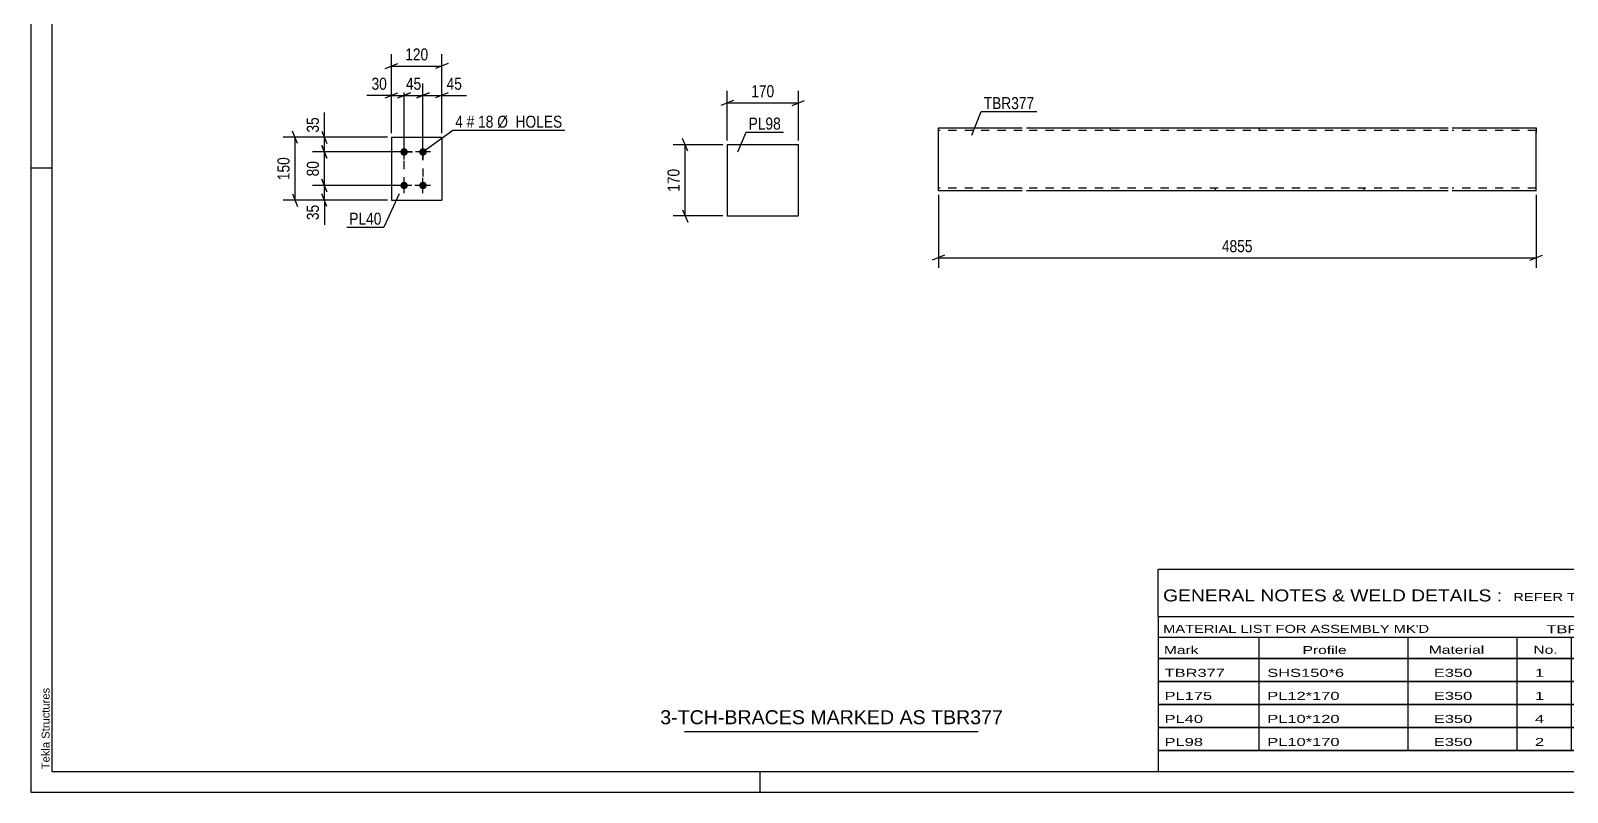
# Model space of a CAD drawing. Header units: millimetres. Extents: x 0 to 594, y 0 to 420.
# Drawn here: x 0 to 366.6, y 0 to 181.8 of the extents above; entities that cross this region are included whole.
import ezdxf

# ---------------------------------------------------------------- set-up
doc = ezdxf.new("R2010")
doc.units = ezdxf.units.MM
doc.linetypes.add('DXK_LINE_DOT2', pattern=[3.9198, 1.9599, -1.9599])
doc.styles.add('Arial', font='ARIAL.TTF', dxfattribs={"height": 0.2})
doc.styles.add('Arial Narrow', font='ARIALN.TTF', dxfattribs={"height": 0.2})

# ---------------------------------------------------------------- blocks, each defined once
blk = doc.blocks.new('Unknown-580570695-1132')
at = {"color": 5, "linetype": 'Continuous'}
for p, q in [((0, 420), (0, 0)), ((5, 415), (5, 5)), ((5, 149), (0, 149)), ((5, 5), (589, 5)), ((174, 0), (174, 5)), ((0, 0), (594, 0))]:
    blk.add_line(p, q, dxfattribs=at)
at = {"color": 174, "linetype": 'Continuous', "style": 'Arial'}
blk.add_text('Tekla Structures', height=1.9102, rotation=90, dxfattribs=at).set_placement((4.5, 5.5))
blk = doc.blocks.new('Bolt-580570695-2153 - 2119')
at = {"linetype": 'Continuous'}
for points in [[(89.08, 151.95, -1), (89.08, 153.75, -1)], [(93.58, 151.95, -1), (93.58, 153.75, -1)], [(89.08, 143.95, -1), (89.08, 145.75, -1)], [(93.58, 143.95, -1), (93.58, 145.75, -1)]]:
    blk.add_hatch(color=1, dxfattribs=at).paths.add_polyline_path(points)
at = {"color": 1, "linetype": 'Continuous'}
for p, q in [((89.08, 151.05), (89.08, 154.65)), ((93.58, 151.05), (93.58, 154.65)), ((90.88, 152.85), (87.28, 152.85)), ((95.38, 152.85), (91.78, 152.85)), ((89.08, 143.05), (89.08, 146.65)), ((93.58, 143.05), (93.58, 146.65)), ((90.88, 144.85), (87.28, 144.85)), ((95.38, 144.85), (91.78, 144.85))]:
    blk.add_line(p, q, dxfattribs=at)
blk = doc.blocks.new('Part-580570695-2158 - 2119')
at = {"color": 2, "linetype": 'Continuous'}
for p, q in [((86.08, 156.35), (86.08, 141.35)), ((86.08, 156.35), (98.08, 156.35)), ((98.08, 156.35), (98.08, 141.35)), ((86.08, 141.35), (98.08, 141.35))]:
    blk.add_line(p, q, dxfattribs=at)
blk = doc.blocks.new('Part-580570695-2338 - 2332')
at = {"color": 2, "linetype": 'Continuous'}
for p, q in [((183.13, 154.57), (166.13, 154.57)), ((166.13, 154.57), (166.13, 137.57)), ((183.13, 137.57), (183.13, 154.57)), ((166.13, 137.57), (183.13, 137.57))]:
    blk.add_line(p, q, dxfattribs=at)
blk = doc.blocks.new('Part-580570695-2494 - 2487')
at = {"color": 2, "linetype": 'Continuous'}
for p, q in [((216.53, 143.67), (216.53, 158.58)), ((216.53, 158.58), (236.53, 158.58)), ((237.53, 158.58), (338.13, 158.58)), ((339.13, 158.58), (359.13, 158.58)), ((359.13, 158.58), (359.13, 158.48)), ((359.13, 158.48), (359.13, 157.38)), ((359.13, 143.58), (359.13, 157.38)), ((216.53, 143.58), (216.53, 143.67)), ((236.53, 143.58), (216.53, 143.58)), ((338.13, 143.58), (237.53, 143.58)), ((359.13, 143.58), (339.13, 143.58))]:
    blk.add_line(p, q, dxfattribs=at)
at = {"color": 7, "linetype": 'DXK_LINE_DOT2'}
for p, q in [((236.53, 157.98), (216.53, 157.98)), ((338.13, 157.98), (237.53, 157.98)), ((257.53, 158.58), (257.53, 157.98)), ((292.98, 158.58), (292.98, 157.98)), ((359.13, 157.98), (339.13, 157.98)), ((359.13, 157.38), (359.13, 158.22)), ((216.53, 144.18), (216.53, 144.22)), ((236.53, 144.18), (216.53, 144.18)), ((216.53, 143.58), (216.53, 143.58)), ((338.13, 144.18), (237.53, 144.18)), ((282.67, 143.58), (282.67, 144.18)), ((318.13, 143.58), (318.13, 144.18)), ((359.13, 144.18), (339.13, 144.18)), ((359.13, 144.18), (359.13, 144.22))]:
    blk.add_line(p, q, dxfattribs=at)
blk = doc.blocks.new('Rectangle-580570695-2318 - 2119')
at = {"color": 1, "linetype": 'DXK_LINE_DOT2'}
blk.add_lwpolyline([(89.08, 152.85), (93.58, 152.85), (93.58, 144.85), (89.08, 144.85), (89.08, 152.85)], close=True, dxfattribs=at)
blk = doc.blocks.new('StraightDimension-580570695-2235 - 2119')
at = {"color": 7, "linetype": 'Continuous'}
for p, q in [((88.08, 144.85), (67.23, 144.85)), ((69.48, 146.35), (70.68, 143.35)), ((70.08, 141.35), (70.08, 144.85)), ((85.08, 141.35), (67.23, 141.35)), ((70.68, 139.85), (69.48, 142.85))]:
    blk.add_line(p, q, dxfattribs=at)
at = {"color": 0}
blk.add_wipeout([(69.33, 140.82), (65.13, 140.82), (65.13, 135.97), (69.33, 135.97)], dxfattribs=at)
at = {"color": 7, "linetype": 'Continuous'}
blk.add_line((70.08, 141.35), (70.08, 135.44), dxfattribs=at)
blk.add_line((70.08, 141.35), (70.08, 135.44), dxfattribs=at)
at = {"color": 3, "style": 'Arial Narrow'}
blk.add_text('35', height=2.863, rotation=90.0002, dxfattribs=at).set_placement((68.73, 136.57))
blk = doc.blocks.new('StraightDimension-580570695-2245 - 2119')
at = {"color": 7, "linetype": 'Continuous'}
for p, q in [((69.48, 154.35), (70.68, 151.35)), ((88.08, 152.85), (67.23, 152.85)), ((70.08, 144.85), (70.08, 152.85)), ((88.08, 144.85), (67.23, 144.85)), ((70.68, 143.35), (69.48, 146.35))]:
    blk.add_line(p, q, dxfattribs=at)
at = {"color": 0}
blk.add_wipeout([(69.33, 151.28), (65.13, 151.28), (65.13, 146.42), (69.33, 146.42)], dxfattribs=at)
at = {"color": 3, "style": 'Arial Narrow'}
blk.add_text('80', height=2.863, rotation=90.0002, dxfattribs=at).set_placement((68.73, 147.02))
blk = doc.blocks.new('StraightDimension-580570695-2277 - 2119')
at = {"color": 7, "linetype": 'Continuous'}
for p, q in [((86.08, 157.35), (86.08, 169.2)), ((89.08, 153.85), (89.08, 169.2)), ((84.58, 165.75), (87.58, 166.95)), ((86.08, 166.35), (89.08, 166.35)), ((90.58, 166.95), (87.58, 165.75))]:
    blk.add_line(p, q, dxfattribs=at)
at = {"color": 0}
blk.add_wipeout([(85.56, 167.1), (85.56, 171.3), (80.7, 171.3), (80.7, 167.1)], dxfattribs=at)
at = {"color": 7, "linetype": 'Continuous'}
blk.add_line((86.08, 166.35), (80.18, 166.35), dxfattribs=at)
blk.add_line((86.08, 166.35), (80.18, 166.35), dxfattribs=at)
at = {"color": 3, "style": 'Arial Narrow'}
blk.add_text('30', height=2.863, dxfattribs=at).set_placement((81.3, 167.7))
blk = doc.blocks.new('StraightDimension-580570695-2255 - 2119')
at = {"color": 7, "linetype": 'Continuous'}
for p, q in [((69.48, 157.85), (70.68, 154.85)), ((85.08, 156.35), (67.23, 156.35)), ((70.68, 151.35), (69.48, 154.35)), ((70.08, 152.85), (70.08, 156.35)), ((88.08, 152.85), (67.23, 152.85))]:
    blk.add_line(p, q, dxfattribs=at)
at = {"color": 0}
blk.add_wipeout([(69.33, 161.73), (65.13, 161.73), (65.13, 156.87), (69.33, 156.87)], dxfattribs=at)
at = {"color": 7, "linetype": 'Continuous'}
blk.add_line((70.08, 156.35), (70.08, 162.26), dxfattribs=at)
blk.add_line((70.08, 156.35), (70.08, 162.26), dxfattribs=at)
at = {"color": 3, "style": 'Arial Narrow'}
blk.add_text('35', height=2.863, rotation=90.0002, dxfattribs=at).set_placement((68.73, 157.47))
blk = doc.blocks.new('StraightDimension-580570695-2266 - 2119')
at = {"color": 7, "linetype": 'Continuous'}
for p, q in [((63.68, 154.85), (62.48, 157.85)), ((85.08, 156.35), (60.23, 156.35)), ((63.08, 141.35), (63.08, 156.35)), ((85.08, 141.35), (60.23, 141.35)), ((62.48, 142.85), (63.68, 139.85))]:
    blk.add_line(p, q, dxfattribs=at)
at = {"color": 0}
blk.add_wipeout([(62.33, 152.19), (58.13, 152.19), (58.13, 145.51), (62.33, 145.51)], dxfattribs=at)
at = {"color": 3, "style": 'Arial Narrow'}
blk.add_text('150', height=2.863, rotation=90.0002, dxfattribs=at).set_placement((61.73, 146.11))
blk = doc.blocks.new('StraightDimension-580570695-2287 - 2119')
at = {"color": 7, "linetype": 'Continuous'}
for p, q in [((89.08, 153.85), (89.08, 169.2)), ((93.58, 153.85), (93.58, 169.2)), ((87.58, 165.75), (90.58, 166.95)), ((89.08, 166.35), (93.58, 166.35)), ((95.08, 166.95), (92.08, 165.75))]:
    blk.add_line(p, q, dxfattribs=at)
at = {"color": 0}
blk.add_wipeout([(93.76, 167.1), (93.76, 171.3), (88.91, 171.3), (88.91, 167.1)], dxfattribs=at)
at = {"color": 3, "style": 'Arial Narrow'}
blk.add_text('45', height=2.863, dxfattribs=at).set_placement((89.51, 167.7))
blk = doc.blocks.new('StraightDimension-580570695-2297 - 2119')
at = {"color": 7, "linetype": 'Continuous'}
for p, q in [((93.58, 153.85), (93.58, 169.2)), ((98.08, 157.35), (98.08, 169.2)), ((92.08, 165.75), (95.08, 166.95)), ((93.58, 166.35), (98.08, 166.35)), ((99.58, 166.95), (96.58, 165.75))]:
    blk.add_line(p, q, dxfattribs=at)
at = {"color": 0}
blk.add_wipeout([(103.46, 167.1), (103.46, 171.3), (98.61, 171.3), (98.61, 167.1)], dxfattribs=at)
at = {"color": 7, "linetype": 'Continuous'}
blk.add_line((98.08, 166.35), (103.99, 166.35), dxfattribs=at)
blk.add_line((98.08, 166.35), (103.99, 166.35), dxfattribs=at)
at = {"color": 3, "style": 'Arial Narrow'}
blk.add_text('45', height=2.863, dxfattribs=at).set_placement((99.21, 167.7))
blk = doc.blocks.new('StraightDimension-580570695-2308 - 2119')
at = {"color": 7, "linetype": 'Continuous'}
for p, q in [((86.08, 157.35), (86.08, 176.2)), ((98.08, 157.35), (98.08, 176.2)), ((84.58, 172.75), (87.58, 173.95)), ((86.08, 173.35), (98.08, 173.35)), ((99.58, 173.95), (96.58, 172.75))]:
    blk.add_line(p, q, dxfattribs=at)
at = {"color": 0}
blk.add_wipeout([(95.43, 174.1), (95.43, 178.3), (88.74, 178.3), (88.74, 174.1)], dxfattribs=at)
at = {"color": 3, "style": 'Arial Narrow'}
blk.add_text('120', height=2.863, dxfattribs=at).set_placement((89.34, 174.7))
blk = doc.blocks.new('StraightDimension-580570695-2340 - 2332')
at = {"color": 7, "linetype": 'Continuous'}
for p, q in [((167.63, 165.17), (164.63, 163.97)), ((166.13, 155.57), (166.13, 167.42)), ((181.63, 163.97), (184.63, 165.17)), ((183.13, 155.57), (183.13, 167.42)), ((166.13, 164.57), (183.13, 164.57))]:
    blk.add_line(p, q, dxfattribs=at)
at = {"color": 0}
blk.add_wipeout([(177.98, 165.32), (177.98, 169.52), (171.29, 169.52), (171.29, 165.32)], dxfattribs=at)
at = {"color": 3, "style": 'Arial Narrow'}
blk.add_text('170', height=2.863, dxfattribs=at).set_placement((171.89, 165.92))
blk = doc.blocks.new('StraightDimension-580570695-2351 - 2332')
at = {"color": 7, "linetype": 'Continuous'}
for p, q in [((165.13, 154.57), (153.28, 154.57)), ((156.73, 153.07), (155.53, 156.07)), ((156.13, 137.57), (156.13, 154.57)), ((165.13, 137.57), (153.28, 137.57)), ((155.53, 139.07), (156.73, 136.07))]:
    blk.add_line(p, q, dxfattribs=at)
at = {"color": 0}
blk.add_wipeout([(155.38, 149.41), (151.18, 149.41), (151.18, 142.73), (155.38, 142.73)], dxfattribs=at)
at = {"color": 3, "style": 'Arial Narrow'}
blk.add_text('170', height=2.863, rotation=90.0002, dxfattribs=at).set_placement((154.78, 143.33))
blk = doc.blocks.new('StraightDimension-580570695-2501 - 2487')
at = {"color": 7, "linetype": 'Continuous'}
for p, q in [((216.53, 142.58), (216.53, 125.18)), ((359.13, 142.58), (359.13, 125.18)), ((218.03, 128.18), (215.03, 126.98)), ((216.53, 127.58), (359.13, 127.58)), ((357.63, 126.98), (360.63, 128.18))]:
    blk.add_line(p, q, dxfattribs=at)
at = {"color": 0}
blk.add_wipeout([(292.08, 128.33), (292.08, 132.53), (283.57, 132.53), (283.57, 128.33)], dxfattribs=at)
at = {"color": 3, "style": 'Arial Narrow'}
blk.add_text('4855', height=2.863, dxfattribs=at).set_placement((284.17, 128.93))
blk = doc.blocks.new('Unknown-580570695-6407')
at = {"color": 7, "linetype": 'Continuous'}
blk.add_line((156, 14.5), (226, 14.5), dxfattribs=at)
at = {"color": 7, "style": 'Arial'}
blk.add_text('3-TCH-BRACES MARKED AS TBR377', height=3.3428, dxfattribs=at).set_placement((150.19, 16.25))
blk = doc.blocks.new('Unknown-580570695-6406')
at = {"color": 7, "linetype": 'Continuous'}
for p, q in [((269, 53.25), (429, 53.25)), ((269, 42), (269, 53.25)), ((429, 53.25), (429, 42)), ((269, 42), (429, 42)), ((269, 42), (269, 37)), ((429, 42), (429, 37)), ((269, 37), (429, 37)), ((269, 37), (269, 32)), ((293, 37), (293, 32)), ((328.5, 37), (328.5, 32)), ((354.5, 37), (354.5, 32)), ((367.5, 37), (367.5, 32)), ((385, 37), (385, 32)), ((407, 37), (407, 32)), ((429, 37), (429, 32)), ((269, 32), (429, 32)), ((269, 31.95), (269, 26.55)), ((269, 31.95), (429, 31.95)), ((293, 32), (293, 26.5)), ((328.5, 32), (328.5, 26.5)), ((354.5, 32), (354.5, 26.5)), ((367.5, 32), (367.5, 26.5)), ((385, 32), (385, 26.5)), ((407, 32), (407, 26.5)), ((429, 31.95), (429, 26.55)), ((269, 26.55), (429, 26.55)), ((269, 26.45), (269, 21.05)), ((269, 26.45), (429, 26.45)), ((293, 26.5), (293, 21)), ((328.5, 26.5), (328.5, 21)), ((354.5, 26.5), (354.5, 21)), ((367.5, 26.5), (367.5, 21)), ((385, 26.5), (385, 21)), ((407, 26.5), (407, 21)), ((429, 26.45), (429, 21.05)), ((269, 21.05), (429, 21.05)), ((269, 20.95), (269, 15.55)), ((269, 20.95), (429, 20.95)), ((293, 21), (293, 15.5)), ((328.5, 21), (328.5, 15.5)), ((354.5, 21), (354.5, 15.5)), ((367.5, 21), (367.5, 15.5)), ((385, 21), (385, 15.5)), ((407, 21), (407, 15.5)), ((429, 20.95), (429, 15.55)), ((269, 15.55), (429, 15.55)), ((269, 15.45), (269, 10.05)), ((269, 15.45), (429, 15.45)), ((293, 15.5), (293, 10)), ((328.5, 15.5), (328.5, 10)), ((354.5, 15.5), (354.5, 10)), ((367.5, 15.5), (367.5, 10)), ((385, 15.5), (385, 10)), ((407, 15.5), (407, 10)), ((429, 15.45), (429, 10.05)), ((269, 10.05), (429, 10.05)), ((269, 10), (429, 10)), ((269, 10), (269, 5)), ((385, 10), (385, 5)), ((407, 10), (407, 5)), ((429, 10), (429, 5)), ((269, 5), (429, 5))]:
    blk.add_line(p, q, dxfattribs=at)
at = {"color": 7, "style": 'Arial Narrow'}
for s, height, width, p in [('GENERAL NOTES & WELD DETAILS :', 2.8633, 1.4, (270.15, 45.56)), ('REFER TYP DRAWING TYP-01', 1.9089, 1.6, (353.7, 45.66)), ("MATERIAL LIST FOR ASSEMBLY MK'D", 1.9089, 1.6, (270.15, 38.06)), ('TBR377', 1.909, 1.794707, (361.59, 37.97)), ('3', 1.91, 1.794707, (391.08, 38.06)), ('No. Required', 1.9089, 1.6, (400.41, 38.06)), ('Mark', 1.909, 1.7, (270.34, 33)), ('Profile', 1.909, 1.7, (303.41, 33)), ('Material', 1.909, 1.7, (333.54, 33.06)), ('No.', 1.909, 1.7, (358.5, 33.06)), ('Length', 1.909, 1.7, (369, 33.06)), ('Area', 1.909, 1.7, (391.5, 33.06)), ('Weight', 1.909, 1.7, (411, 33.06))]:
    blk.add_text(s, height=height, dxfattribs=dict(at, width=width)).set_placement(p)
at = {"color": 7, "linetype": 'Continuous', "style": 'Arial Narrow'}
for s, height, width, p in [('TBR377', 1.909, 1.794707, (270.5, 27.56)), ('SHS150*6', 1.909, 1.794707, (295, 27.56)), ('E350', 1.909, 1.794707, (334.74, 27.56)), ('1', 1.91, 1.794707, (358.86, 27.56)), ('4855', 1.909, 1.794707, (371.58, 27.56)), ('2.9', 1.909, 1.794707, (395.32, 27.56)), ('131.3', 1.909, 1.794707, (411.96, 27.56)), ('PL175', 1.909, 1.794707, (270.5, 22.06)), ('PL12*170', 1.909, 1.794707, (295, 22.06)), ('E350', 1.909, 1.794707, (334.74, 22.06)), ('1', 1.91, 1.794707, (358.86, 22.06)), ('864', 1.909, 1.794707, (373.77, 22.06)), ('0.3', 1.909, 1.794707, (395.32, 22.06)), ('13.8', 1.909, 1.794707, (414.14, 22.06)), ('PL40', 1.909, 1.794707, (270.5, 16.56)), ('PL10*120', 1.909, 1.794707, (295, 16.56)), ('E350', 1.909, 1.794707, (334.74, 16.56)), ('4', 1.91, 1.794707, (358.86, 16.56)), ('150', 1.909, 1.794707, (373.77, 16.56)), ('0.0', 1.909, 1.794707, (395.32, 16.56)), ('5.7', 1.909, 1.794707, (416.33, 16.56)), ('PL98', 1.909, 1.794707, (270.5, 11.06)), ('PL10*170', 1.909, 1.794707, (295, 11.06)), ('E350', 1.909, 1.794707, (334.74, 11.06)), ('2', 1.91, 1.794707, (358.86, 11.06)), ('170', 1.909, 1.794707, (373.77, 11.06)), ('0.1', 1.909, 1.794707, (395.32, 11.06)), ('4.5', 1.909, 1.794707, (416.33, 11.06)), ('Total', 1.909, 1.7, (371.33, 6.5)), ('3.5', 1.909, 1.794707, (394.83, 6.5)), ('155.3', 1.909, 1.794707, (411.96, 6.5))]:
    blk.add_text(s, height=height, dxfattribs=dict(at, width=width)).set_placement(p)
blk = doc.blocks.new('Mark-580570695-2149 - 2119')
at = {"color": 0}
blk.add_wipeout([(103.11, 158.64), (103.11, 161.64), (101.28, 161.64), (101.28, 158.64)], dxfattribs=at)
blk.add_wipeout([(103.11, 158.64), (103.11, 161.64), (101.28, 161.64), (101.28, 158.64)], dxfattribs=at)
at = {"color": 7, "linetype": 'Continuous'}
blk.add_line((93.58, 152.85), (100.68, 158.04), dxfattribs=at)
at = {"color": 0}
blk.add_wipeout([(105.83, 158.64), (105.83, 161.64), (104.01, 161.64), (104.01, 158.64)], dxfattribs=at)
blk.add_wipeout([(105.83, 158.64), (105.83, 161.64), (104.01, 161.64), (104.01, 158.64)], dxfattribs=at)
at = {"color": 3, "style": 'Arial Narrow'}
blk.add_text('4', height=2.86, dxfattribs=at).set_placement((101.28, 158.64))
at = {"color": 0}
blk.add_wipeout([(110.39, 158.64), (110.39, 161.64), (106.73, 161.64), (106.73, 158.64)], dxfattribs=at)
blk.add_wipeout([(110.39, 158.64), (110.39, 161.64), (106.73, 161.64), (106.73, 158.64)], dxfattribs=at)
at = {"color": 3, "style": 'Arial Narrow'}
blk.add_text('#', height=2.86, dxfattribs=at).set_placement((104.01, 158.64))
at = {"color": 0}
blk.add_wipeout([(126.82, 158.64), (126.82, 161.64), (111.29, 161.64), (111.29, 158.64)], dxfattribs=at)
blk.add_wipeout([(126.82, 158.64), (126.82, 161.64), (111.29, 161.64), (111.29, 158.64)], dxfattribs=at)
at = {"color": 7, "linetype": 'Continuous'}
blk.add_line((100.68, 158.04), (127.42, 158.04), dxfattribs=at)
at = {"color": 3, "style": 'Arial Narrow'}
for s, p in [('18', (106.73, 158.64)), ('Ø  HOLES', (111.29, 158.64))]:
    blk.add_text(s, height=2.863, dxfattribs=at).set_placement(p)
blk = doc.blocks.new('Mark-580570695-2154 - 2119')
at = {"color": 0}
blk.add_wipeout([(83.67, 135.49), (83.67, 138.49), (76, 138.49), (76, 135.49)], dxfattribs=at)
blk.add_wipeout([(83.67, 135.49), (83.67, 138.49), (76, 138.49), (76, 135.49)], dxfattribs=at)
at = {"color": 30, "linetype": 'Continuous'}
for p in [(87.93, 142.85), (75.4, 134.89)]:
    blk.add_line(p, (84.27, 134.89), dxfattribs=at)
at = {"color": 3, "style": 'Arial Narrow'}
blk.add_text('PL40', height=2.863, dxfattribs=at).set_placement((76, 135.49))
blk = doc.blocks.new('Mark-580570695-2334 - 2332')
at = {"color": 0}
blk.add_wipeout([(178.95, 158.19), (178.95, 161.19), (171.27, 161.19), (171.27, 158.19)], dxfattribs=at)
blk.add_wipeout([(178.95, 158.19), (178.95, 161.19), (171.27, 161.19), (171.27, 158.19)], dxfattribs=at)
at = {"color": 30, "linetype": 'Continuous'}
for p, q in [((168.71, 152.91), (170.67, 157.59)), ((170.67, 157.59), (179.55, 157.59))]:
    blk.add_line(p, q, dxfattribs=at)
at = {"color": 3, "style": 'Arial Narrow'}
blk.add_text('PL98', height=2.863, dxfattribs=at).set_placement((171.27, 158.19))
blk = doc.blocks.new('Mark-580570695-2490 - 2487')
at = {"color": 0}
blk.add_wipeout([(239.41, 163.07), (239.41, 166.07), (227.35, 166.07), (227.35, 163.07)], dxfattribs=at)
blk.add_wipeout([(239.41, 163.07), (239.41, 166.07), (227.35, 166.07), (227.35, 163.07)], dxfattribs=at)
at = {"color": 30, "linetype": 'Continuous'}
for p, q in [((224.53, 156.82), (226.75, 162.47)), ((226.75, 162.47), (240.01, 162.47))]:
    blk.add_line(p, q, dxfattribs=at)
at = {"color": 3, "style": 'Arial Narrow'}
blk.add_text('TBR377', height=2.863, dxfattribs=at).set_placement((227.35, 163.07))

msp = doc.modelspace()

# ---------------------------------------------------------------- block references
for name in ['Unknown-580570695-1132', 'Part-580570695-2494 - 2487', 'Part-580570695-2158 - 2119', 'Bolt-580570695-2153 - 2119', 'Part-580570695-2338 - 2332', 'Rectangle-580570695-2318 - 2119', 'Unknown-580570695-6406', 'Unknown-580570695-6407']:
    msp.add_blockref(name, (0, 0))

# ---------------------------------------------------------------- next in the draw order: block references
for name in ['StraightDimension-580570695-2340 - 2332', 'Mark-580570695-2490 - 2487', 'StraightDimension-580570695-2235 - 2119', 'StraightDimension-580570695-2501 - 2487']:
    msp.add_blockref(name, (0, 0))

# ---------------------------------------------------------------- next in the draw order: block references
for name in ['Mark-580570695-2334 - 2332', 'StraightDimension-580570695-2245 - 2119', 'StraightDimension-580570695-2351 - 2332']:
    msp.add_blockref(name, (0, 0))

# ---------------------------------------------------------------- next in the draw order: block references
msp.add_blockref('StraightDimension-580570695-2277 - 2119', (0, 0))

# ---------------------------------------------------------------- next in the draw order: block references
msp.add_blockref('StraightDimension-580570695-2255 - 2119', (0, 0))

# ---------------------------------------------------------------- next in the draw order: block references
for name in ['StraightDimension-580570695-2287 - 2119', 'StraightDimension-580570695-2266 - 2119']:
    msp.add_blockref(name, (0, 0))

# ---------------------------------------------------------------- next in the draw order: block references
for name in ['StraightDimension-580570695-2297 - 2119', 'Mark-580570695-2154 - 2119']:
    msp.add_blockref(name, (0, 0))

# ---------------------------------------------------------------- next in the draw order: block references
msp.add_blockref('StraightDimension-580570695-2308 - 2119', (0, 0))

# ---------------------------------------------------------------- next in the draw order: block references
msp.add_blockref('Mark-580570695-2149 - 2119', (0, 0))

doc.saveas('drawing.dxf')
